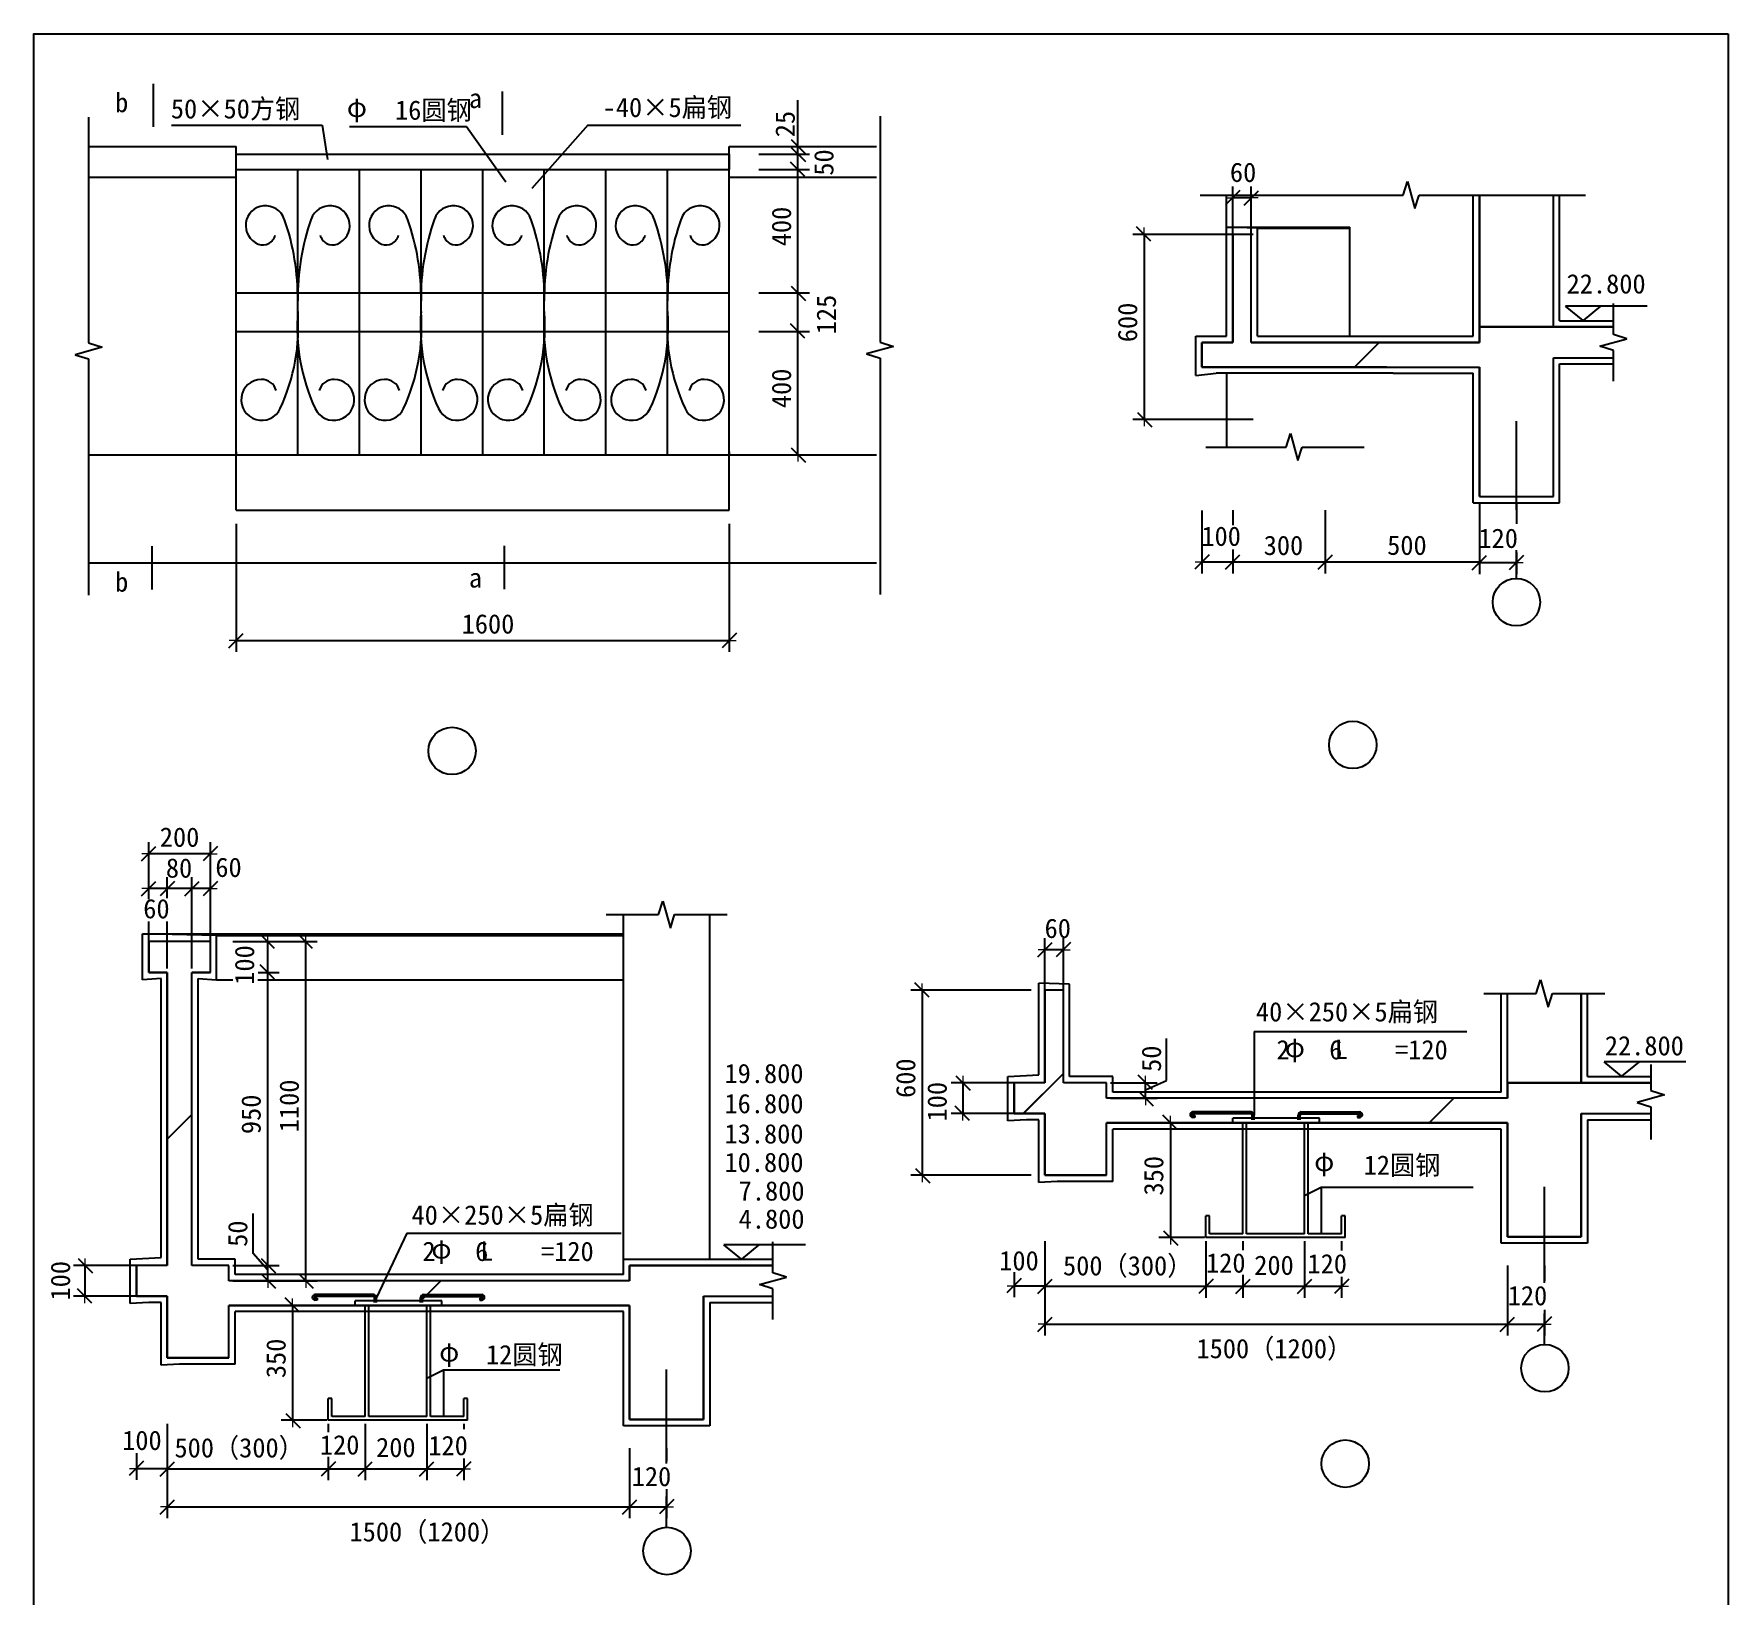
# Model space of a CAD drawing. Header units: metres. Extents: x 71037 to 108135, y -8335 to 43599.
# Drawn here: x 71037 to 108135, y 9423 to 43599 of the extents above; entities that cross this region are included whole.
import ezdxf

# ---------------------------------------------------------------- set-up
doc = ezdxf.new("R2010")
doc.units = ezdxf.units.M
for name, color, linetype in [('OTHER', 7, 'Continuous'), ('PUB_DIM', 3, 'Continuous'), ('Q', 4, 'Continuous')]:
    doc.layers.add(name, color=color, linetype=linetype)
pattern_1 = [(45, (0, 0), (-4546.03, 4546.03), [])]

# ---------------------------------------------------------------- blocks, each defined once
blk = doc.blocks.new('_DIMX')
at = {"lineweight": 15}
blk.add_line((-150, 0), (150, 0), dxfattribs=at)
blk.add_lwpolyline([(-149.21, -148.17), (164.33, 165.67)])

msp = doc.modelspace()

# ---------------------------------------------------------------- hatches: boundary and pattern name
h = msp.add_hatch()
h.set_pattern_fill('AN33C', scale=2024.9)
h.set_pattern_definition(pattern_1)
h.paths.add_polyline_path([(104308.7, 36508.78), (105622.44, 36508.78), (105622.44, 36670.77), (105325.45, 36765.27), (105919.42, 36927.26), (105622.44, 37021.76), (105622.44, 37183.75), (102688.77, 37183.75), (102688.77, 36846.26), (97694.01, 36846.26), (97694.01, 39208.65), (97289.03, 39208.65), (97289.03, 36846.26), (96614.06, 36846.26), (96614.06, 36306.29), (99313.93, 36306.29), (100663.87, 36306.29), (102688.77, 36306.29), (102688.77, 33471.42), (104308.7, 33471.42)])
h = msp.add_hatch()
h.set_pattern_fill('ANSI31', scale=5400)
h.paths.add_polyline_path([(102688.77, 33471.42), (104308.7, 33471.42), (104308.7, 36508.78), (105622.44, 36508.78), (105622.44, 36670.77), (105325.45, 36765.27), (105919.42, 36927.26), (105622.44, 37021.76), (105622.44, 37183.75), (102688.77, 37183.75), (102688.77, 36846.26), (97694.01, 36846.26), (97694.01, 39208.65), (97289.03, 39208.65), (97289.03, 36846.26), (96614.06, 36846.26), (96614.06, 36306.29), (99313.93, 36306.29), (100663.87, 36306.29), (102688.77, 36306.29)])
h = msp.add_hatch()
h.set_pattern_fill('AN33C', scale=2024.9)
h.set_pattern_definition(pattern_1)
h.paths.add_polyline_path([(75307.85, 16303.41), (75307.85, 16640.89), (74497.89, 16640.89), (74497.89, 23053.09), (74902.87, 23053.09), (74902.87, 23728.06), (73552.93, 23728.06), (73552.93, 23053.09), (73957.91, 23053.09), (73957.91, 16640.89), (73282.95, 16640.89), (73282.95, 15965.93), (73957.91, 15965.93), (73957.91, 14615.99), (75307.85, 14615.99), (75307.85, 15763.44), (78073.66, 15763.44), (78073.66, 15862.29), (78498.18, 15862.29), (78498.18, 15934.85, 0.41), (78471.19, 15961.85), (77194.85, 15961.85, 1), (77194.85, 15921.35), (77240.84, 15921.35), (77240.84, 15880.85), (77194.85, 15880.85, -1), (77194.85, 16002.34), (78471.19, 16002.34, -0.41), (78538.68, 15934.85), (78798.37, 16303.41)])
h.paths.add_polyline_path([(84082.43, 15763.44), (84082.43, 13266.05), (85702.36, 13266.05), (85702.36, 15965.93), (87220.11, 15965.93), (87220.11, 16127.92), (86923.13, 16222.41), (87517.1, 16384.41), (87220.11, 16478.9), (87220.11, 16640.89), (84082.43, 16640.89), (84082.43, 16303.41), (78798.37, 16303.41), (78538.68, 15934.85), (78538.68, 15862.29), (79502.95, 15862.29), (79502.95, 15934.85, -0.41), (79570.44, 16002.34), (80846.77, 16002.34, -1), (80846.77, 15880.85), (80800.79, 15880.85), (80800.79, 15921.35), (80846.77, 15921.35, 1), (80846.77, 15961.85), (79570.44, 15961.85, 0.41), (79543.44, 15934.85), (79543.44, 15862.29), (79967.97, 15862.29), (79967.97, 15763.44)])
h = msp.add_hatch()
h.set_pattern_fill('ANSI31', scale=5400)
h.paths.add_polyline_path([(84082.43, 16640.89), (84082.43, 16303.41), (78798.37, 16303.41), (78538.68, 15934.85), (78538.68, 15862.29), (79502.95, 15862.29), (79502.95, 15934.85, -0.41), (79570.44, 16002.34), (80846.77, 16002.34, -1), (80846.77, 15880.85), (80800.79, 15880.85), (80800.79, 15921.35), (80846.77, 15921.35, 1), (80846.77, 15961.85), (79570.44, 15961.85, 0.41), (79543.44, 15934.85), (79543.44, 15862.29), (79967.97, 15862.29), (79967.97, 15763.44), (84082.43, 15763.44), (84082.43, 13266.05), (85702.36, 13266.05), (85702.36, 15965.93), (87220.11, 15965.93), (87220.11, 16127.92), (86923.13, 16222.41), (87517.1, 16384.41), (87220.11, 16478.9), (87220.11, 16640.89)])
h.paths.add_polyline_path([(78073.66, 15763.44), (78073.66, 15862.29), (78498.18, 15862.29), (78498.18, 15934.85, 0.41), (78471.19, 15961.85), (77194.85, 15961.85, 1), (77194.85, 15921.35), (77240.84, 15921.35), (77240.84, 15880.85), (77194.85, 15880.85, -1), (77194.85, 16002.34), (78471.19, 16002.34, -0.41), (78538.68, 15934.85), (78798.37, 16303.41), (75307.85, 16303.41), (75307.85, 16640.89), (74497.89, 16640.89), (74497.89, 23053.09), (74902.87, 23053.09), (74902.87, 23728.06), (73552.93, 23728.06), (73552.93, 23053.09), (73957.91, 23053.09), (73957.91, 16640.89), (73282.95, 16640.89), (73282.95, 15965.93), (73957.91, 15965.93), (73957.91, 14615.99), (75307.85, 14615.99), (75307.85, 15763.44)])
h = msp.add_hatch()
h.set_pattern_fill('ANSI31', scale=5400)
h.paths.add_polyline_path([(103301, 17264.23), (104920.92, 17264.23), (104920.92, 19964.1), (106438.67, 19964.1), (106438.67, 20126.09), (106141.69, 20220.59), (106735.66, 20382.58), (106438.67, 20477.08), (106438.67, 20639.07), (103301, 20639.07), (103301, 20301.58), (97575.12, 20301.58), (97757.24, 19933.02), (97757.24, 19860.46), (98721.51, 19860.46), (98721.51, 19933.02, -0.41), (98789, 20000.52), (100065.33, 20000.52, -1), (100065.33, 19879.02), (100019.35, 19879.02), (100019.35, 19919.52), (100065.33, 19919.52, 1), (100065.33, 19960.02), (98789, 19960.02, 0.41), (98762, 19933.02), (98762, 19860.46), (99186.53, 19860.46), (99186.53, 19761.61), (103301, 19761.61)])
h.paths.add_polyline_path([(94526.41, 20301.58), (94526.41, 20639.07), (93581.46, 20639.07), (93581.46, 22663.97), (93176.48, 22663.97), (93176.48, 20639.07), (92501.51, 20639.07), (92501.51, 19964.1), (93176.48, 19964.1), (93176.48, 18614.16), (94526.41, 18614.16), (94526.41, 19761.61), (97292.22, 19761.61), (97292.22, 19860.46), (97716.75, 19860.46), (97716.75, 19933.02, 0.41), (97689.75, 19960.02), (96413.42, 19960.02, 1), (96413.42, 19919.52), (96459.4, 19919.52), (96459.4, 19879.02), (96413.42, 19879.02, -1), (96413.42, 20000.52), (97689.75, 20000.52, -0.16), (97730.75, 19986.64), (97575.12, 20301.58)])
h = msp.add_hatch()
h.set_pattern_fill('AN33C', scale=2024.9)
h.set_pattern_definition(pattern_1)
h.paths.add_polyline_path([(97575.12, 20301.58), (97757.24, 19933.02), (97757.24, 19860.46), (98721.51, 19860.46), (98721.51, 19933.02, -0.41), (98789, 20000.52), (100065.33, 20000.52, -1), (100065.33, 19879.02), (100019.35, 19879.02), (100019.35, 19919.52), (100065.33, 19919.52, 1), (100065.33, 19960.02), (98789, 19960.02, 0.41), (98762, 19933.02), (98762, 19860.46), (99186.53, 19860.46), (99186.53, 19761.61), (103301, 19761.61), (103301, 17264.23), (104920.92, 17264.23), (104920.92, 19964.1), (106438.67, 19964.1), (106438.67, 20126.09), (106141.69, 20220.59), (106735.66, 20382.58), (106438.67, 20477.08), (106438.67, 20639.07), (103301, 20639.07), (103301, 20301.58)])
h.paths.add_polyline_path([(94526.41, 20301.58), (94526.41, 20639.07), (93581.46, 20639.07), (93581.46, 22663.97), (93176.48, 22663.97), (93176.48, 20639.07), (92501.51, 20639.07), (92501.51, 19964.1), (93176.48, 19964.1), (93176.48, 18614.16), (94526.41, 18614.16), (94526.41, 19761.61), (97292.22, 19761.61), (97292.22, 19860.46), (97716.75, 19860.46), (97716.75, 19933.02, 0.41), (97689.75, 19960.02), (96413.42, 19960.02, 1), (96413.42, 19919.52), (96459.4, 19919.52), (96459.4, 19879.02), (96413.42, 19879.02, -1), (96413.42, 20000.52), (97689.75, 20000.52, -0.16), (97730.75, 19986.64), (97575.12, 20301.58)])
h = msp.add_hatch()
h.set_pattern_fill('ANSI31', scale=5400)
h.paths.add_polyline_path([(104920.92, 22591.7), (104286.45, 22591.7), (104191.95, 22294.71), (104029.96, 22888.69), (103935.47, 22591.7), (103301, 22591.7), (103301, 20639.07), (104920.92, 20639.07)])

# ---------------------------------------------------------------- linework, layer by layer
for p, q in [((74046.92, 41602.27), (77346.2, 41602.27)), ((77346.2, 41602.27), (77468.82, 40851.77)), ((77947.12, 41572.58), (80506.66, 41572.58)), ((80506.66, 41572.58), (81370.71, 40360.21)), ((83167.38, 41602.27), (81944.08, 40211.84)), ((83167.38, 41602.27), (86516.07, 41602.27)), ((72243.3, 41135.55), (75464.39, 41135.55)), ((75464.39, 34385.87), (75464.39, 41135.55)), ((75464.39, 40966.8), (86263.88, 40966.8)), ((86263.88, 41135.55), (89484.97, 41135.55)), ((86263.88, 34385.87), (86263.88, 41135.55)), ((86263.88, 40966.8), (86263.88, 40629.32)), ((72243.3, 40460.58), (75464.39, 40460.58)), ((75464.39, 40629.32), (86263.88, 40629.32)), ((76814.32, 34385.87), (76814.32, 40629.32)), ((78164.26, 34385.87), (78164.26, 40629.32)), ((79514.2, 34385.87), (79514.2, 40629.32)), ((80864.13, 34385.87), (80864.13, 40629.32)), ((82214.07, 34385.87), (82214.07, 40629.32)), ((83564, 34385.87), (83564, 40629.32)), ((84913.94, 34385.87), (84913.94, 40629.32)), ((86263.88, 40460.58), (89484.97, 40460.58)), ((97154.04, 39367.11), (97154.04, 40049.84)), ((102553.78, 36981.26), (102553.78, 40049.84)), ((102688.77, 37183.75), (102688.77, 40049.84)), ((102688.77, 40049.84), (102688.77, 37183.75)), ((104308.7, 37183.75), (104308.7, 40049.84)), ((104308.7, 37183.75), (104308.7, 40049.84)), ((104443.69, 37318.74), (104443.69, 40049.84)), ((97154.04, 39367.11), (99853.91, 39367.11)), ((97829, 39343.65), (97154.04, 39367.11)), ((97154.04, 36981.26), (97154.04, 39367.11)), ((97829, 39343.65), (99853.91, 39343.65)), ((97829, 36981.26), (97829, 39343.65)), ((99853.91, 36981.26), (99853.91, 39367.11)), ((97694.01, 39208.65), (97289.03, 39208.65)), ((97289.03, 36846.26), (97289.03, 39208.65)), ((97694.01, 39208.65), (97289.03, 39208.65)), ((97289.03, 39208.65), (97289.03, 36846.26)), ((97694.01, 36846.26), (97694.01, 39208.65)), ((97694.01, 36846.26), (97694.01, 39208.65)), ((75464.39, 37929.45), (86263.88, 37929.45)), ((102553.78, 36981.26), (102553.78, 37183.75)), ((102688.77, 36846.26), (102688.77, 37183.75)), ((102688.77, 37183.75), (105622.44, 37183.75)), ((105622.44, 37183.75), (102688.77, 37183.75)), ((102688.77, 37183.75), (102688.77, 36846.26)), ((104443.69, 37318.74), (105622.44, 37318.74)), ((75464.39, 37085.74), (86263.88, 37085.74)), ((96479.07, 36981.26), (97154.04, 36981.26)), ((96479.07, 36120.51), (96479.07, 36981.26)), ((96614.06, 36846.26), (97289.03, 36846.26)), ((96614.06, 36306.29), (96614.06, 36846.26)), ((97289.03, 36846.26), (96614.06, 36846.26)), ((96614.06, 36846.26), (96614.06, 36306.29)), ((97694.01, 36846.26), (102688.77, 36846.26)), ((102688.77, 36846.26), (97694.01, 36846.26)), ((97829, 36981.26), (102553.78, 36981.26)), ((104308.7, 36508.78), (105622.44, 36508.78)), ((104308.7, 33471.42), (104308.7, 36508.78)), ((104308.7, 33471.42), (104308.7, 36508.78)), ((104308.7, 36508.78), (105622.44, 36508.78)), ((104443.69, 36373.79), (105622.44, 36373.79)), ((104443.69, 33336.43), (104443.69, 36373.79)), ((96479.07, 36120.51), (96924.38, 36171.3)), ((99313.93, 36306.29), (96614.06, 36306.29)), ((96614.06, 36306.29), (99313.93, 36306.29)), ((100798.86, 36171.3), (96924.38, 36171.3)), ((97154.04, 36171.3), (97154.04, 36121.37)), ((97154.04, 36121.37), (97154.04, 34570.14)), ((100663.87, 36306.29), (99313.93, 36306.29)), ((99313.93, 36306.29), (99313.93, 36306.29)), ((99313.93, 36306.29), (100663.87, 36306.29)), ((100663.87, 36306.29), (100663.87, 36306.29)), ((100663.87, 36306.29), (102688.77, 36306.29)), ((100663.87, 36306.29), (100663.87, 36306.29)), ((100663.87, 36306.29), (102688.77, 36306.29)), ((100798.86, 36171.3), (100798.86, 36171.3)), ((100798.86, 36171.3), (102553.78, 36171.3)), ((102553.78, 33336.43), (102553.78, 36171.3)), ((102688.77, 33471.42), (102688.77, 36306.29)), ((102688.77, 36306.29), (102688.77, 33471.42)), ((103498.74, 33180.63), (103498.74, 35119.38)), ((72243.3, 34385.87), (89484.97, 34385.87)), ((75464.39, 34448.24), (75464.39, 34385.87)), ((75464.39, 33170.92), (75464.39, 34385.87)), ((86263.88, 34448.24), (86263.88, 34385.87)), ((86263.88, 33170.92), (86263.88, 34385.87)), ((102688.77, 33471.42), (104308.7, 33471.42)), ((102688.77, 33471.42), (104308.7, 33471.42)), ((75464.39, 33170.92), (86263.88, 33170.92)), ((102553.78, 33336.43), (104443.69, 33336.43)), ((103498.74, 31667.53), (103498.74, 32295.25)), ((72243.3, 32023.48), (89484.97, 32023.48)), ((83947.44, 16775.89), (83947.44, 24319.3)), ((85837.35, 16775.89), (85837.35, 24319.3)), ((73417.94, 23895.58), (83947.44, 23895.58)), ((75037.86, 23863.05), (73417.94, 23895.58)), ((73417.94, 22892.54), (73417.94, 23895.58)), ((75037.86, 22892.54), (75037.86, 23863.05)), ((75037.86, 23863.05), (83947.44, 23863.05)), ((73552.93, 23053.09), (73552.93, 23728.06)), ((74902.87, 23728.06), (73552.93, 23728.06)), ((74902.87, 23728.06), (73552.93, 23728.06)), ((73552.93, 23728.06), (73552.93, 23053.09)), ((74902.87, 23053.09), (74902.87, 23728.06)), ((74902.87, 23053.09), (74902.87, 23728.06)), ((73957.91, 23053.09), (73552.93, 23053.09)), ((73552.93, 23053.09), (73957.91, 23053.09)), ((73957.91, 16640.89), (73957.91, 23053.09)), ((73957.91, 23053.09), (73957.91, 16640.89)), ((74902.87, 23053.09), (74497.89, 23053.09)), ((74497.89, 16640.89), (74497.89, 23053.09)), ((74497.89, 16640.89), (74497.89, 23053.09)), ((74497.89, 23053.09), (74902.87, 23053.09)), ((73822.92, 22918.1), (73417.94, 22892.54)), ((73822.92, 16816.6), (73822.92, 22918.1)), ((74632.88, 22918.1), (75037.86, 22892.54)), ((74632.88, 16775.89), (74632.88, 22918.1)), ((75037.86, 22892.54), (75394.97, 22892.54)), ((75941.39, 22892.54), (83947.44, 22892.54)), ((93716.45, 22798.97), (93041.48, 22819.97)), ((93041.48, 20814.77), (93041.48, 22819.97)), ((93581.46, 22663.97), (93176.48, 22663.97)), ((93176.48, 20639.07), (93176.48, 22663.97)), ((93581.46, 22663.97), (93176.48, 22663.97)), ((93176.48, 22663.97), (93176.48, 20639.07)), ((93581.46, 20639.07), (93581.46, 22663.97)), ((93581.46, 20639.07), (93581.46, 22663.97)), ((93716.45, 20774.06), (93716.45, 22798.97)), ((103166, 20774.06), (103166, 22591.7)), ((103301, 20639.07), (103301, 22591.7)), ((103301, 20639.07), (103301, 22591.7)), ((104920.92, 20639.07), (104920.92, 22591.7)), ((104920.92, 22591.7), (104920.92, 20639.07)), ((105055.91, 20774.06), (105055.91, 22591.7)), ((95836.64, 20685.8), (95836.64, 21606.09)), ((97755.8, 21760.17), (102412.1, 21760.17)), ((97755.8, 21760.17), (97757.24, 19933.02)), ((92366.51, 20774.06), (93041.48, 20814.77)), ((92366.51, 19803.55), (92366.51, 20774.06)), ((93176.48, 20639.07), (92501.51, 20639.07)), ((92501.51, 19964.1), (92501.51, 20639.07)), ((93176.48, 20639.07), (92501.51, 20639.07)), ((92501.51, 20639.07), (92501.51, 19964.1)), ((94526.41, 20639.07), (93581.46, 20639.07)), ((94526.41, 20639.07), (93581.46, 20639.07)), ((94661.41, 20774.06), (93716.45, 20774.06)), ((94526.41, 20301.58), (94526.41, 20639.07)), ((94526.41, 20301.58), (94526.41, 20639.07)), ((94661.41, 20436.58), (94661.41, 20774.06)), ((103166, 20436.58), (94661.41, 20436.58)), ((95376.06, 20483.61), (95836.64, 20685.8)), ((103166, 20436.58), (103166, 20774.06)), ((103301, 20639.07), (104920.92, 20639.07)), ((103301, 20301.58), (103301, 20639.07)), ((106438.67, 20639.07), (103301, 20639.07)), ((103301, 20639.07), (103301, 20301.58)), ((104920.92, 20639.07), (106438.67, 20639.07)), ((105055.91, 20774.06), (106438.67, 20774.06)), ((103301, 20301.58), (94526.41, 20301.58)), ((103301, 20301.58), (94526.41, 20301.58)), ((92771.49, 19829.11), (92366.51, 19803.55)), ((93176.48, 19964.1), (92501.51, 19964.1)), ((92501.51, 19964.1), (93176.48, 19964.1)), ((93041.48, 19829.11), (92771.49, 19829.11)), ((93041.48, 18453.62), (93041.48, 19829.11)), ((93176.48, 18614.16), (93176.48, 19964.1)), ((93176.48, 19964.1), (93176.48, 18614.16)), ((103301, 19761.61), (94526.41, 19761.61)), ((94526.41, 18614.16), (94526.41, 19761.61)), ((94526.41, 18614.16), (94526.41, 19761.61)), ((94526.41, 19761.61), (103301, 19761.61)), ((97689.75, 20000.52), (96413.42, 20000.52)), ((97689.75, 19960.02), (96413.42, 19960.02)), ((96459.4, 19919.52), (96413.42, 19919.52)), ((96459.4, 19879.02), (96413.42, 19879.02)), ((96459.4, 19919.52), (96459.4, 19879.02)), ((99186.53, 19860.46), (97292.22, 19860.46)), ((97292.22, 19761.61), (97292.22, 19860.46)), ((97509.77, 17331.72), (97509.77, 19761.61)), ((97590.77, 17331.72), (97590.77, 19761.61)), ((97716.75, 19829.11), (97716.75, 19933.02)), ((97757.24, 19829.11), (97757.24, 19933.02)), ((98721.51, 19829.11), (98721.51, 19933.02)), ((98762, 19829.11), (98762, 19933.02)), ((98789, 20000.52), (100065.33, 20000.52)), ((98789, 19960.02), (100065.33, 19960.02)), ((98859.71, 17331.72), (98859.71, 19761.61)), ((98940.7, 17331.72), (98940.7, 19761.61)), ((99186.53, 19761.61), (99186.53, 19860.46)), ((100019.35, 19919.52), (100065.33, 19919.52)), ((100019.35, 19919.52), (100019.35, 19879.02)), ((100019.35, 19879.02), (100065.33, 19879.02)), ((103301, 17264.23), (103301, 19761.61)), ((103301, 19761.61), (103301, 17264.23)), ((104920.92, 19964.1), (106438.67, 19964.1)), ((104920.92, 19964.1), (104920.92, 17264.23)), ((104920.92, 17264.23), (104920.92, 19964.1)), ((104920.92, 19964.1), (106438.67, 19964.1)), ((105055.91, 19829.11), (106438.67, 19829.11)), ((105055.91, 19829.11), (105055.91, 17129.23)), ((103166, 19626.62), (94661.41, 19626.62)), ((94661.41, 18479.17), (94661.41, 19626.62)), ((103166, 17129.23), (103166, 19626.62)), ((94526.41, 18614.16), (93176.48, 18614.16)), ((93176.48, 18614.16), (94526.41, 18614.16)), ((93446.46, 18479.17), (93041.48, 18453.62)), ((94661.41, 18479.17), (93446.46, 18479.17)), ((99221.35, 18343.16), (98859.71, 18160.48)), ((102553.91, 18343.16), (99221.35, 18343.16)), ((99221.35, 18343.16), (99221.35, 17331.72)), ((104110.96, 16262.81), (104110.96, 18361.15)), ((75836.39, 16903.86), (75836.39, 17778.15)), ((96780.8, 17723.21), (96699.81, 17723.21)), ((96699.81, 17250.73), (96699.81, 17723.21)), ((96780.8, 17331.72), (96780.8, 17723.21)), ((99750.66, 17723.21), (99669.67, 17723.21)), ((99669.67, 17331.72), (99669.67, 17723.21)), ((99750.66, 17250.73), (99750.66, 17723.21)), ((79201.99, 17347.99), (78538.68, 15934.85)), ((79201.99, 17347.99), (83898.5, 17347.99)), ((99750.66, 17250.73), (96699.81, 17250.73)), ((97509.77, 17331.72), (96780.8, 17331.72)), ((98859.71, 17331.72), (97590.77, 17331.72)), ((99669.67, 17331.72), (98940.7, 17331.72)), ((105055.91, 17129.23), (103166, 17129.23)), ((104920.92, 17264.23), (103301, 17264.23)), ((103301, 17264.23), (104920.92, 17264.23)), ((73147.95, 16775.89), (73822.92, 16816.6)), ((73147.95, 15805.38), (73147.95, 16775.89)), ((75442.84, 16775.89), (74632.88, 16775.89)), ((75442.84, 16438.4), (75442.84, 16775.89)), ((76156.15, 16542.37), (75836.39, 16903.86)), ((83947.44, 16775.89), (85702.36, 16775.89)), ((83947.44, 16438.4), (83947.44, 16775.89)), ((85702.36, 16775.89), (87220.11, 16775.89)), ((73957.91, 16640.89), (73282.95, 16640.89)), ((73282.95, 15965.93), (73282.95, 16640.89)), ((73957.91, 16640.89), (73282.95, 16640.89)), ((73282.95, 16640.89), (73282.95, 15965.93)), ((75307.85, 16640.89), (74497.89, 16640.89)), ((75307.85, 16640.89), (74497.89, 16640.89)), ((75307.85, 16303.41), (75307.85, 16640.89)), ((75307.85, 16303.41), (75307.85, 16640.89)), ((83947.44, 16438.4), (75442.84, 16438.4)), ((84082.43, 16640.89), (85702.36, 16640.89)), ((84082.43, 16303.41), (84082.43, 16640.89)), ((87220.11, 16640.89), (84082.43, 16640.89)), ((84082.43, 16640.89), (84082.43, 16303.41)), ((85702.36, 16640.89), (87220.11, 16640.89)), ((73957.91, 15965.93), (73282.95, 15965.93)), ((73282.95, 15965.93), (73957.91, 15965.93)), ((73957.91, 14615.99), (73957.91, 15965.93)), ((73957.91, 15965.93), (73957.91, 14615.99)), ((84082.43, 16303.41), (75307.85, 16303.41)), ((84082.43, 16303.41), (75307.85, 16303.41)), ((78471.19, 16002.34), (77194.85, 16002.34)), ((78471.19, 15961.85), (77194.85, 15961.85)), ((79570.44, 16002.34), (80846.77, 16002.34)), ((79570.44, 15961.85), (80846.77, 15961.85)), ((85702.36, 15965.93), (87220.11, 15965.93)), ((85702.36, 15965.93), (85702.36, 13266.05)), ((85702.36, 13266.05), (85702.36, 15965.93)), ((85702.36, 15965.93), (87220.11, 15965.93)), ((73552.93, 15830.93), (73147.95, 15805.38)), ((73822.92, 15830.93), (73552.93, 15830.93)), ((73822.92, 14455.44), (73822.92, 15830.93)), ((75307.85, 14615.99), (75307.85, 15763.44)), ((84082.43, 15763.44), (75307.85, 15763.44)), ((75307.85, 14615.99), (75307.85, 15763.44)), ((75307.85, 15763.44), (84082.43, 15763.44)), ((75442.84, 14481), (75442.84, 15628.44)), ((83947.44, 15628.44), (75442.84, 15628.44)), ((77240.84, 15921.35), (77194.85, 15921.35)), ((77240.84, 15880.85), (77194.85, 15880.85)), ((77240.84, 15921.35), (77240.84, 15880.85)), ((78073.66, 15763.44), (78073.66, 15862.29)), ((79967.97, 15862.29), (78073.66, 15862.29)), ((78291.21, 13333.55), (78291.21, 15763.44)), ((78372.2, 13333.55), (78372.2, 15763.44)), ((78498.18, 15830.93), (78498.18, 15934.85)), ((78538.68, 15830.93), (78538.68, 15934.85)), ((79502.95, 15830.93), (79502.95, 15934.85)), ((79543.44, 15830.93), (79543.44, 15934.85)), ((79641.14, 13333.55), (79641.14, 15763.44)), ((79722.14, 13333.55), (79722.14, 15763.44)), ((79967.97, 15763.44), (79967.97, 15862.29)), ((80800.79, 15921.35), (80846.77, 15921.35)), ((80800.79, 15921.35), (80800.79, 15880.85)), ((80800.79, 15880.85), (80846.77, 15880.85)), ((83947.44, 13131.06), (83947.44, 15628.44)), ((84082.43, 13266.05), (84082.43, 15763.44)), ((84082.43, 15763.44), (84082.43, 13266.05)), ((85837.35, 15830.93), (87220.11, 15830.93)), ((85837.35, 15830.93), (85837.35, 13131.06)), ((104110.96, 14909.29), (104110.96, 15590.73)), ((74227.9, 14481), (73822.92, 14455.44)), ((75307.85, 14615.99), (73957.91, 14615.99)), ((73957.91, 14615.99), (75307.85, 14615.99)), ((75442.84, 14481), (74227.9, 14481)), ((80002.79, 14344.99), (79641.14, 14162.3)), ((80002.79, 14344.99), (80002.79, 13333.55)), ((82551.8, 14344.99), (80002.79, 14344.99)), ((84892.4, 12303.59), (84892.4, 14362.98)), ((77562.24, 13725.03), (77481.25, 13725.03)), ((77481.25, 13252.56), (77481.25, 13725.03)), ((77562.24, 13333.55), (77562.24, 13725.03)), ((80532.1, 13725.03), (80451.11, 13725.03)), ((80451.11, 13333.55), (80451.11, 13725.03)), ((80532.1, 13252.56), (80532.1, 13725.03)), ((80532.1, 13252.56), (77481.25, 13252.56)), ((78291.21, 13333.55), (77562.24, 13333.55)), ((79641.14, 13333.55), (78372.2, 13333.55)), ((80451.11, 13333.55), (79722.14, 13333.55)), ((85837.35, 13131.06), (83947.44, 13131.06)), ((85702.36, 13266.05), (84082.43, 13266.05)), ((84082.43, 13266.05), (85702.36, 13266.05)), ((84892.4, 10911.12), (84892.4, 11583.71))]:
    msp.add_line(p, q)
msp.add_lwpolyline([(108134.95, 43599.48), (108134.95, -8334.75), (71037.15, -8334.75), (71037.15, 43599.48)], close=True)
for centre in [(103499.39, 31160.08), (80193.61, 27902.84), (99916.74, 28035.12), (104123.76, 14390.67), (99751.13, 12299.44), (84899.3, 10389.3)]:
    msp.add_circle(centre, 519.3)
for centre, radius, start, end in [((76110.01, 39402.09), 434.54, 19.53, 248.17), ((77518.64, 39402.09), 434.54, 291.83, 160.47), ((78809.88, 39402.09), 434.54, 19.53, 248.17), ((80218.51, 39402.09), 434.54, 291.83, 160.47), ((81509.75, 39402.09), 434.54, 19.53, 248.17), ((82918.38, 39402.09), 434.54, 291.83, 160.47), ((84209.63, 39402.09), 434.54, 19.53, 248.17), ((85618.26, 39402.09), 434.54, 291.83, 160.47), ((71680.41, 37831.04), 5134.5, 359.14, 19.53), ((81948.24, 37831.04), 5134.5, 160.47, 180.86), ((74380.28, 37831.04), 5134.5, 359.14, 19.53), ((84648.11, 37831.04), 5134.5, 160.47, 180.86), ((77080.15, 37831.04), 5134.5, 359.14, 19.53), ((87347.98, 37831.04), 5134.5, 160.47, 180.86), ((79780.03, 37831.04), 5134.5, 359.14, 19.53), ((90047.86, 37831.04), 5134.5, 160.47, 180.86), ((76051.4, 39255.78), 276.94, 248.17, 347.58), ((77577.25, 39255.78), 276.94, 192.42, 291.83), ((78751.28, 39255.78), 276.94, 248.17, 347.58), ((80277.12, 39255.78), 276.94, 192.42, 291.83), ((81451.15, 39255.78), 276.94, 248.17, 347.58), ((82976.99, 39255.78), 276.94, 192.42, 291.83), ((84151.02, 39255.78), 276.94, 248.17, 347.58), ((85676.86, 39255.78), 276.94, 192.42, 291.83), ((72562.17, 37193.36), 4265.04, 335.13, 4.45), ((81066.47, 37193.36), 4265.04, 175.55, 204.87), ((75262.05, 37193.36), 4265.04, 335.13, 4.45), ((83766.35, 37193.36), 4265.04, 175.55, 204.87), ((77961.92, 37193.36), 4265.04, 335.13, 4.45), ((86466.22, 37193.36), 4265.04, 175.55, 204.87), ((80661.79, 37193.36), 4265.04, 335.13, 4.45), ((89166.09, 37193.36), 4265.04, 175.55, 204.87), ((76025.15, 35588.1), 448.1, 91.38, 335.13), ((76022.41, 35701.53), 334.64, 16.16, 91.38), ((77603.5, 35588.1), 448.1, 204.87, 88.62), ((77606.24, 35701.53), 334.64, 88.62, 163.84), ((78725.02, 35588.1), 448.1, 91.38, 335.13), ((78722.28, 35701.53), 334.64, 16.16, 91.38), ((80303.37, 35588.1), 448.1, 204.87, 88.62), ((80306.11, 35701.53), 334.64, 88.62, 163.84), ((81424.89, 35588.1), 448.1, 91.38, 335.13), ((81422.15, 35701.53), 334.64, 16.16, 91.38), ((83003.25, 35588.1), 448.1, 204.87, 88.62), ((83005.99, 35701.53), 334.64, 88.62, 163.84), ((84124.76, 35588.1), 448.1, 91.38, 335.13), ((84122.02, 35701.53), 334.64, 16.16, 91.38), ((85703.12, 35588.1), 448.1, 204.87, 88.62), ((85705.86, 35701.53), 334.64, 88.62, 163.84), ((96413.42, 19939.77), 60.75, 90, 270), ((96413.42, 19939.77), 20.25, 90, 270), ((97689.75, 19933.02), 67.5, 0, 90), ((97689.75, 19933.02), 27, 0, 90), ((98789, 19933.02), 67.5, 90, 180), ((98789, 19933.02), 27, 90, 180), ((100065.33, 19939.77), 60.75, 270, 90), ((100065.33, 19939.77), 20.25, 270, 90), ((77194.85, 15941.6), 60.75, 90, 270), ((77194.85, 15941.6), 20.25, 90, 270), ((78471.19, 15934.85), 67.5, 0, 90), ((78471.19, 15934.85), 27, 0, 90), ((79570.44, 15934.85), 67.5, 90, 180), ((79570.44, 15934.85), 27, 90, 180), ((80846.77, 15941.6), 60.75, 270, 90), ((80846.77, 15941.6), 20.25, 270, 90)]:
    msp.add_arc(centre, radius, start, end)
at = {"layer": 'OTHER'}
for p, q in [((72235.6, 41778.27), (72235.6, 36833.91)), ((89565.88, 41796.31), (89565.88, 36851.96)), ((96575.94, 40072.54), (101021.86, 40072.54)), ((101021.86, 40072.54), (101116.35, 40369.53)), ((101116.35, 40369.53), (101278.35, 39775.56)), ((101278.35, 39775.56), (101372.84, 40072.54)), ((101372.84, 40072.54), (105013.84, 40072.54)), ((105622.44, 37021.76), (105622.44, 37696.72)), ((72532.59, 36739.41), (71938.62, 36577.42)), ((72235.6, 36833.91), (72532.59, 36739.41)), ((89862.87, 36757.46), (89268.9, 36595.47)), ((89565.88, 36851.96), (89862.87, 36757.46)), ((105325.45, 36765.27), (105919.42, 36927.26)), ((105622.44, 36670.77), (105325.45, 36765.27)), ((105919.42, 36927.26), (105622.44, 37021.76)), ((71938.62, 36577.42), (72235.6, 36482.92)), ((72235.6, 36482.92), (72235.6, 31310.78)), ((89268.9, 36595.47), (89565.88, 36500.97)), ((89565.88, 36500.97), (89565.88, 31328.83)), ((105622.44, 35995.8), (105622.44, 36670.77)), ((96697.8, 34554.45), (98458.66, 34554.45)), ((98458.66, 34554.45), (98553.15, 34851.44)), ((98553.15, 34851.44), (98715.14, 34257.46)), ((98715.14, 34257.46), (98809.64, 34554.45)), ((98809.64, 34554.45), (100163.41, 34554.45)), ((84716.9, 24319.3), (84811.4, 24616.29)), ((84811.4, 24616.29), (84973.39, 24022.32)), ((83569.46, 24319.3), (84716.9, 24319.3)), ((84973.39, 24022.32), (85067.89, 24319.3)), ((85067.89, 24319.3), (86215.33, 24319.3)), ((103935.47, 22591.7), (104029.96, 22888.69)), ((104029.96, 22888.69), (104191.95, 22294.71)), ((102788.02, 22591.7), (103935.47, 22591.7)), ((104191.95, 22294.71), (104286.45, 22591.7)), ((104286.45, 22591.7), (105433.89, 22591.7)), ((106443.63, 21036.45), (106443.63, 20466.37)), ((106443.63, 20466.37), (106740.62, 20371.87)), ((106740.62, 20371.87), (106146.65, 20209.88)), ((106146.65, 20209.88), (106443.63, 20115.38)), ((106443.63, 20115.38), (106443.63, 19398.55)), ((87220.11, 16478.9), (87220.11, 17153.87)), ((86923.13, 16222.41), (87517.1, 16384.41)), ((87517.1, 16384.41), (87220.11, 16478.9)), ((87220.11, 16127.92), (86923.13, 16222.41)), ((87220.11, 15452.95), (87220.11, 16127.92))]:
    msp.add_line(p, q, dxfattribs=at)
at = {"layer": 'PUB_DIM'}
for p, q in [((73647.75, 42507.75), (73647.75, 41562.32)), ((81293.8, 42337.47), (81293.8, 41392.04)), ((87767.35, 40966.81), (87767.35, 42151.74)), ((86914.61, 41135.55), (88017.35, 41135.55)), ((86914.61, 40966.81), (88017.35, 40966.81)), ((86914.61, 40966.81), (88017.35, 40966.81)), ((87767.35, 41136.55), (87767.35, 41137.55)), ((87767.35, 40967.81), (87767.35, 40968.81)), ((87767.35, 40629.32), (87767.35, 40966.81)), ((87767.35, 40965.81), (87767.35, 40964.81)), ((86914.61, 40629.32), (88017.35, 40629.32)), ((86914.61, 40629.32), (88017.35, 40629.32)), ((87767.35, 40628.32), (87767.35, 40627.32)), ((87767.35, 37930.45), (87767.35, 40628.32)), ((97289.03, 39196.8), (97289.03, 40261.17)), ((97694.01, 39196.8), (97694.01, 40261.17)), ((97288.03, 40011.17), (97287.03, 40011.17)), ((97694.01, 40011.17), (97289.03, 40011.17)), ((97695.01, 40011.17), (97696.01, 40011.17)), ((97735.4, 39208.65), (95099.03, 39208.65)), ((95349.03, 39207.65), (95349.03, 35159.84)), ((86914.61, 37929.45), (88017.35, 37929.45)), ((86914.61, 37929.45), (88017.35, 37929.45)), ((87767.35, 37930.45), (87767.35, 37931.45)), ((87767.35, 37085.74), (87767.35, 37929.45)), ((106363.2, 37638.68), (104573.88, 37638.68)), ((104957.72, 37326.41), (104573.88, 37638.68)), ((105341.57, 37638.68), (104957.72, 37326.41)), ((86914.61, 37085.74), (88017.35, 37085.74)), ((86914.61, 37085.74), (88017.35, 37085.74)), ((87767.35, 37084.74), (87767.35, 37083.74)), ((87767.35, 34386.87), (87767.35, 37084.74)), ((97735.4, 35158.84), (95099.03, 35158.84)), ((86914.61, 34385.87), (88017.35, 34385.87)), ((96614.07, 33168.13), (96614.07, 31790)), ((97289.03, 33171.42), (97289.03, 32847.92)), ((97289.03, 33168.13), (97289.03, 33059.56)), ((99313.94, 33171.42), (99313.94, 31790)), ((99313.94, 33171.42), (99313.94, 31790)), ((102688.77, 33312.59), (102688.77, 31774.8)), ((102688.78, 33171.42), (102688.78, 31790)), ((103498.74, 33312.59), (103498.74, 32876.28)), ((75464.39, 32870.92), (75464.39, 30068.94)), ((86263.88, 32870.92), (86263.88, 30068.94)), ((73621.08, 32382.23), (73621.08, 31436.8)), ((81331.18, 32390.18), (81331.18, 31444.75)), ((97289.03, 32313.24), (97289.03, 31790)), ((97289.03, 32279.82), (97289.03, 31790)), ((96613.07, 32040), (96612.07, 32040)), ((96614.07, 32040), (97289.03, 32040)), ((97290.03, 32040), (97291.03, 32040)), ((97290.03, 32040), (99312.94, 32040)), ((99314.94, 32040), (102687.78, 32040)), ((102689.77, 32024.8), (103497.74, 32024.8)), ((103498.74, 32245.45), (103498.74, 31774.8)), ((75465.39, 30318.94), (86262.88, 30318.94)), ((73552.93, 24885.09), (73552.93, 25903.35)), ((74901.87, 25653.35), (73553.93, 25653.35)), ((74902.87, 23638.34), (74902.87, 25903.35)), ((73552.94, 24657.23), (73552.94, 25138.01)), ((73956.92, 24888.01), (73553.94, 24888.01)), ((73956.92, 24888.01), (73955.92, 24888.01)), ((73957.92, 24683.38), (73957.92, 25138.01)), ((73957.92, 24948.59), (73957.92, 25138.01)), ((74497.89, 24888.01), (73957.92, 24888.01)), ((74497.89, 23141.36), (74497.89, 25138.01)), ((74497.89, 23141.36), (74497.89, 25138.01)), ((74901.88, 24888.01), (74498.89, 24888.01)), ((74498.89, 24888.01), (74499.89, 24888.01)), ((74902.88, 23141.36), (74902.88, 25138.01)), ((73552.93, 23638.34), (73552.93, 24167.89)), ((73957.92, 23141.36), (73957.92, 24167.89)), ((73552.94, 23141.36), (73552.94, 24067.04)), ((73957.92, 23141.36), (73957.92, 23925.09)), ((93176.48, 21805.57), (93176.48, 23802.22)), ((93581.46, 21805.57), (93581.46, 23802.22)), ((75392.49, 23728.06), (76410.95, 23728.06)), ((75392.49, 23728.06), (77239.57, 23728.06)), ((76160.95, 23054.09), (76160.95, 23727.06)), ((76989.57, 16304.41), (76989.57, 23727.06)), ((93580.46, 23552.22), (93177.48, 23552.22)), ((75945.56, 23053.09), (76410.95, 23053.09)), ((76160.95, 16641.89), (76160.95, 23052.09)), ((76187.49, 23053.09), (76410.95, 23053.09)), ((92876.48, 22663.97), (90240.11, 22663.97)), ((90490.11, 22662.97), (90490.11, 18615.16)), ((107206.86, 21095.77), (105417.54, 21095.77)), ((105801.38, 20783.49), (105417.54, 21095.77)), ((106185.23, 21095.77), (105801.38, 20783.49)), ((92527.5, 20639.06), (91124.53, 20639.06)), ((91374.53, 20640.06), (91374.53, 20641.06)), ((91374.53, 20639.06), (91374.53, 19964.1)), ((94611.05, 20639.07), (95629.52, 20639.07)), ((95379.52, 20302.58), (95379.52, 20638.07)), ((94611.05, 20301.58), (95629.52, 20301.58)), ((92527.5, 19964.1), (91124.53, 19964.1)), ((91374.53, 19963.1), (91374.53, 19962.1)), ((96667.65, 19761.61), (95671.76, 19761.61)), ((95921.76, 19760.61), (95921.76, 17251.73)), ((92876.48, 18614.16), (90240.11, 18614.16)), ((87934.22, 17087.63), (86144.9, 17087.63)), ((86528.74, 16775.36), (86144.9, 17087.63)), ((86912.59, 17087.63), (86528.74, 16775.36)), ((93176.47, 17171.17), (93176.47, 15934.17)), ((93176.48, 17171.17), (93176.48, 15943.66)), ((96667.65, 17250.73), (95671.76, 17250.73)), ((96699.81, 17171.17), (96699.81, 15934.17)), ((96699.81, 17171.17), (96699.81, 15934.17)), ((97509.77, 17171.17), (97509.77, 17110.63)), ((97509.77, 17171.17), (97509.77, 16975.24)), ((98859.7, 17171.17), (98859.7, 15934.17)), ((98859.7, 17171.17), (98859.7, 15934.17)), ((99669.67, 17171.17), (99669.67, 16967.4)), ((73308.94, 16640.89), (71905.97, 16640.89)), ((72155.97, 16641.89), (72155.97, 16642.89)), ((72155.97, 16640.89), (72155.97, 15965.92)), ((75392.49, 16640.89), (76410.95, 16640.89)), ((75392.49, 16640.89), (76410.95, 16640.89)), ((76160.95, 16304.41), (76160.95, 16639.89)), ((92501.51, 16494.77), (92501.51, 15943.66)), ((93176.47, 16640.79), (93176.47, 15102.99)), ((97509.77, 16436.57), (97509.77, 15934.17)), ((97509.77, 16399.67), (97509.77, 15934.17)), ((99669.67, 16391.22), (99669.67, 15934.17)), ((103300.99, 16640.79), (103300.99, 15102.99)), ((103300.99, 16640.79), (103300.99, 15102.99)), ((104110.95, 16640.79), (104110.95, 16303.75)), ((73308.94, 15965.92), (71905.97, 15965.92)), ((72155.97, 15964.92), (72155.97, 15963.92)), ((75392.49, 16303.41), (76410.95, 16303.41)), ((75392.49, 16303.41), (77239.57, 16303.41)), ((92500.51, 16193.66), (92499.51, 16193.66)), ((92501.51, 16193.66), (93176.48, 16193.66)), ((93177.47, 16184.17), (96698.81, 16184.17)), ((93177.48, 16193.66), (93178.48, 16193.66)), ((96698.81, 16184.17), (96697.81, 16184.17)), ((96699.81, 16184.17), (97509.77, 16184.17)), ((97510.77, 16184.17), (98858.7, 16184.17)), ((97510.77, 16184.17), (97511.77, 16184.17)), ((98860.7, 16184.17), (99668.67, 16184.17)), ((77449.08, 15763.44), (76453.2, 15763.44)), ((76703.2, 15762.44), (76703.2, 13253.56)), ((104110.95, 15669.2), (104110.95, 15102.99)), ((93177.47, 15352.99), (103299.99, 15352.99)), ((103301.99, 15352.99), (104109.95, 15352.99)), ((73957.91, 13173), (73957.91, 11935.99)), ((73957.92, 13173), (73957.92, 11945.49)), ((77449.08, 13252.56), (76453.2, 13252.56)), ((77481.25, 13173), (77481.25, 12991.55)), ((77481.25, 13173), (77481.25, 13072.07)), ((78291.21, 13173), (78291.21, 11935.99)), ((78291.21, 13173), (78291.21, 11935.99)), ((79641.14, 13173), (79641.14, 11935.99)), ((79641.14, 13173), (79641.14, 11935.99)), ((80451.1, 13173), (80451.1, 13053.46)), ((73957.91, 12642.61), (73957.91, 11104.82)), ((84082.43, 12642.61), (84082.43, 11104.82)), ((84082.43, 12642.61), (84082.43, 11104.82)), ((84892.39, 12642.61), (84892.39, 12355.01)), ((73282.95, 12529.52), (73282.95, 11945.49)), ((77481.25, 12453.7), (77481.25, 11935.99)), ((77481.25, 12247.58), (77481.25, 11935.99)), ((80451.1, 12413.9), (80451.1, 11935.99)), ((73281.95, 12195.49), (73280.95, 12195.49)), ((73282.95, 12195.49), (73957.92, 12195.49)), ((73958.91, 12185.99), (77480.25, 12185.99)), ((73958.92, 12195.49), (73959.92, 12195.49)), ((77480.25, 12185.99), (77479.25, 12185.99)), ((77481.25, 12185.99), (78291.21, 12185.99)), ((78292.21, 12185.99), (79640.14, 12185.99)), ((78292.21, 12185.99), (78293.21, 12185.99)), ((79642.14, 12185.99), (80450.1, 12185.99)), ((84892.39, 11743.11), (84892.39, 11104.82)), ((73958.91, 11354.82), (84081.43, 11354.82)), ((84083.43, 11354.82), (84891.39, 11354.82))]:
    msp.add_line(p, q, dxfattribs=at)

# ---------------------------------------------------------------- block references
for p, rotation in [((87767.35, 41135.55), 270), ((87767.35, 40966.81), 270), ((87767.35, 40629.32), 90), ((97694.01, 40011.17), 180), ((95349.03, 39208.65), 90), ((87767.35, 37929.45), 270), ((87767.35, 37085.74), 90), ((95349.03, 35158.84), 270), ((87767.35, 34385.87), 270), ((97289.03, 32040), 180), ((99313.94, 32040), 180), ((102688.77, 32024.8), 180), ((75464.39, 30318.94), 180), ((73552.93, 25653.35), 180), ((73552.94, 24888.01), 180), ((74497.89, 24888.01), 180), ((76160.95, 23728.06), 90), ((76989.57, 23728.06), 90), ((93176.48, 23552.22), 180), ((76160.95, 23053.09), 90), ((90490.11, 22663.97), 90), ((91374.53, 20639.06), 270), ((95379.52, 20639.07), 90), ((95379.52, 20301.58), 270), ((91374.53, 19964.1), 90), ((95921.76, 19761.61), 90), ((90490.11, 18614.16), 270), ((95921.76, 17250.73), 270), ((72155.97, 16640.89), 270), ((76160.95, 16640.89), 270), ((76160.95, 16303.41), 270), ((76989.57, 16303.41), 270), ((93176.47, 16184.17), 180), ((97509.77, 16184.17), 180), ((98859.7, 16184.17), 180), ((72155.97, 15965.92), 90), ((76703.2, 15763.44), 90), ((93176.47, 15352.99), 180), ((103300.99, 15352.99), 180), ((76703.2, 13252.56), 270), ((73957.91, 12185.99), 180), ((78291.21, 12185.99), 180), ((79641.14, 12185.99), 180), ((73957.91, 11354.82), 180), ((84082.43, 11354.82), 180)]:
    msp.add_blockref('_DIMX', p, dxfattribs=dict(at, rotation=rotation))
for p in [(97289.03, 40011.17), (96614.07, 32040), (103498.74, 32024.8), (86263.88, 30318.94), (74902.87, 25653.35), (73957.92, 24888.01), (74902.88, 24888.01), (93581.46, 23552.22), (92501.51, 16193.66), (96699.81, 16184.17), (99669.67, 16184.17), (104110.95, 15352.99), (73282.95, 12195.49), (77481.25, 12185.99), (80451.1, 12185.99), (84892.39, 11354.82)]:
    msp.add_blockref('_DIMX', p, dxfattribs=at)

# ---------------------------------------------------------------- texts
for s, p in [('50×50方钢', (74036.41, 41748.46)), ('   16圆钢', (78079.73, 41718.76)), ('-40×5扁钢', (83491.29, 41779.47)), ('60', (97226.08, 40357.96)), ('100', (96601.26, 32392.24)), ('120', (102667.37, 32347.05)), ('300', (97965.94, 32191.73)), ('500', (100669.28, 32194.33)), ('1600', (80403.73, 30472.41)), ('200', (73795.06, 25805.08)), ('80', (73927.28, 25128.4)), ('60', (75010.32, 25143.86)), ('60', (73431.98, 24238.06)), ('60', (93167.93, 23808.07)), ('40×250×5扁钢', (97795.85, 21981.54)), ('2   6    =120', (98246.16, 21150.7)), ('L', (99522.58, 21158.85)), ('   12圆钢', (99289.65, 18624.51)), ('40×250×5扁钢', (79306.12, 17533.18)), ('2   6    =120', (79545.67, 16736.97)), ('L', (80811, 16745.71)), ('100', (92174.71, 16533.62)), ('500（300）', (93571.47, 16422.92)), ('120', (96702.74, 16483.25)), ('200', (97759, 16433.18)), ('120', (98923.75, 16464.64)), ('120', (103309.12, 15768.16)), ('   12圆钢', (80071.08, 14475.46)), ('1500（1200）', (96493.91, 14608.54)), ('100', (72969.75, 12600.45)), ('500（300）', (74115.53, 12437.44)), ('120', (77300.3, 12501.21)), ('200', (78530.04, 12444.85)), ('120', (79674.15, 12486.38)), ('120', (84127.49, 11809.04)), ('1500（1200）', (77948.49, 10597.68))]:
    msp.add_text(s, height=424).set_placement(p)
for s, p in [('25', (87697.87, 41337.84)), ('50', (88544.46, 40495.18)), ('400', (87615.61, 38950.77)), ('125', (88599.44, 37023.7)), ('600', (95195.56, 36850.79)), ('400', (87615.61, 35407.19)), ('100', (75859.56, 22784.47)), ('50', (95716.84, 20876.72)), ('600', (90336.64, 20306.11)), ('1100', (76837.84, 19555.33)), ('100', (91023.92, 19792.34)), ('950', (76003.15, 19514.91)), ('350', (95767.42, 18170.62)), ('50', (75710.23, 17046.91)), ('100', (71828.26, 15871.98)), ('350', (76548.86, 14172.45))]:
    msp.add_text(s, height=424, rotation=90).set_placement(p)
for s, p in [('b', (72817.15, 41885.87)), ('a', (80562.55, 41976.55)), ('22.800', (104598.21, 37916.26)), ('b', (72817.15, 31389.77)), ('a', (80562.55, 31480.45)), ('22.800', (105435.47, 21238.26)), ('19.800', (86158.58, 20630.65)), ('16.800', (86158.58, 19971.51)), ('13.800', (86158.58, 19310.63)), ('10.800', (86158.58, 18684.54)), ('7.800', (86469.84, 18059.39)), ('4.800', (86469.84, 17445.16))]:
    msp.add_text(s, height=424, dxfattribs=at).set_placement(p)
at = {"layer": 'Q'}
for p in [(77891.49, 41780.75), (98430, 21199.59), (99072.76, 18705.54), (79743.03, 16790.14), (79912.79, 14535.04)]:
    msp.add_text('φ', height=424, dxfattribs=at).set_placement(p)

doc.saveas('drawing.dxf')
